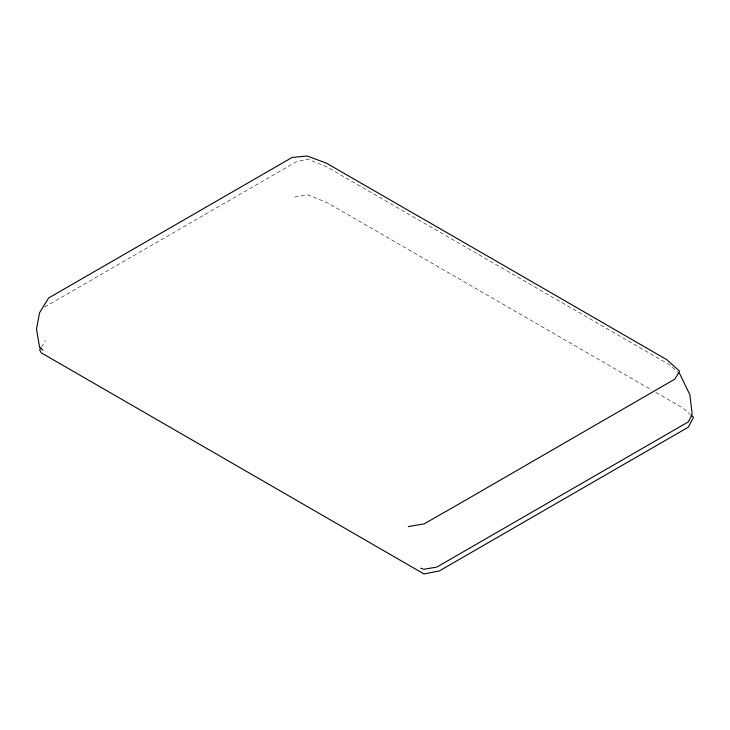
<?xml version="1.0" encoding="UTF-8"?>
<svg xmlns="http://www.w3.org/2000/svg" width="730" height="730" viewBox="0 0 730 730"><rect width="100%" height="100%" fill="white"/><g stroke="black" fill="none" stroke-linecap="round" stroke-linejoin="round"><path stroke-width="0.55" stroke-dasharray="3.65 2.74" d="M41.4 347.142L45.598 340.654M44.722 307.011L295.96 161.96L307.713 159.122L326.556 166.741L669.483 364.735L677.458 371.844M294.683 197L308.197 194.874L327.706 202.976L651.981 390.185M655.923 392.457L683.49 408.371L690.16 414.339"/><path stroke-width="1.09" d="M40.798 348.064L39.593 349.916L41.345 352.882L424.039 573.972L439.323 570.933L688.262 427.214L693.5 417.332L691 415.087M408.307 526.586L424.166 523.866L461.305 502.632L674.62 379.272L679.639 371.26L666.892 359.744L503.454 265.255L326.182 163.018L307.157 156.028L292.164 157.424L48.572 298.032L39.52 312.823L36.5 329.048L39.639 347.553L42.988 350.117M420.672 568.168L423.728 569.29L436.841 567.064L688.344 421.876L692.177 414.339L689.868 394.766L679.849 373.97L678.261 372.546"/></g></svg>
